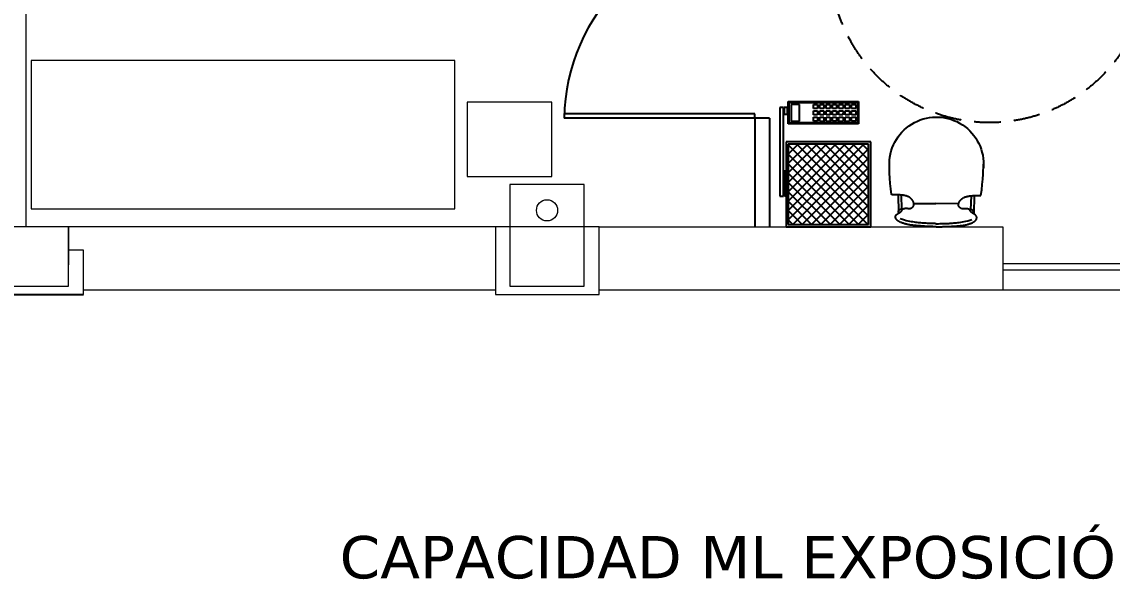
# Model space of a CAD drawing. Header units: inches. Extents: x -96389 to 34443, y 2 to 18625.
# Drawn here: x 25005 to 30152, y 1516 to 4148 of the extents above; entities that cross this region are included whole.
import ezdxf

# ---------------------------------------------------------------- set-up
doc = ezdxf.new("R2010")
doc.units = ezdxf.units.IN
doc.header["$LTSCALE"] = 2
doc.header["$MEASUREMENT"] = 0
doc.set_wipeout_variables(frame=1)
doc.linetypes.add('TRAZOS2', pattern=[0.375, 0.25, -0.125])
for name, color, linetype in [('CARPINTERÍA', 4, 'Continuous'), ('CONCEP 2D', 7, 'Continuous'), ('LÍNEA FINA', 4, 'Continuous'), ('LÍNEA GRUESA', 1, 'Continuous'), ('LÍNEA MEDIA', 255, 'Continuous'), ('MOBILIARIO', 8, 'Continuous'), ('TEXTO', 7, 'Continuous')]:
    doc.layers.add(name, color=color, linetype=linetype)

# ---------------------------------------------------------------- blocks, each defined once
blk = doc.blocks.new('A$C6BFC268E')
at = {"linetype": 'Continuous'}
for p, q in [((0.0291, 0.4291), (0.4472, 0.4303)), ((0.0291, 0.4115), (0.0291, 0.4291)), ((0.4473, 0.4127), (0.0291, 0.4115)), ((0.4472, 0.4303), (0.4473, 0.4127)), ((0.1056, 0.3901), (0, 0.3898)), ((0, 0.3898), (0.001, 0.0578)), ((0.1006, 0.3851), (0.005, 0.3849)), ((0.005, 0.3849), (0.0059, 0.0628)), ((0.0141, 0.3747), (0.0933, 0.3749)), ((0.0142, 0.3367), (0.0141, 0.3747)), ((0.0292, 0.4089), (0.0597, 0.409)), ((0.0292, 0.3921), (0.0292, 0.4089)), ((0.0598, 0.3922), (0.0292, 0.3921)), ((0.0597, 0.409), (0.0598, 0.3922)), ((0.0933, 0.3749), (0.0934, 0.3369)), ((0.1016, 0.0631), (0.1006, 0.3851)), ((0.1066, 0.0581), (0.1056, 0.3901)), ((0.1916, 0.4), (0.5916, 0.4011)), ((0.1928, 0), (0.1916, 0.4)), ((0.2017, 0.39), (0.5817, 0.3911)), ((0.2017, 0.3863), (0.2054, 0.39)), ((0.2028, 0.01), (0.2017, 0.39)), ((0.2018, 0.3421), (0.2496, 0.3902)), ((0.2019, 0.2979), (0.2938, 0.3903)), ((0.2021, 0.2537), (0.338, 0.3904)), ((0.2022, 0.2095), (0.3822, 0.3905)), ((0.2023, 0.1653), (0.4264, 0.3907)), ((0.2024, 0.1211), (0.4706, 0.3908)), ((0.2026, 0.0769), (0.5148, 0.3909)), ((0.2027, 0.0327), (0.559, 0.3911)), ((0.5827, 0.0151), (0.2056, 0.39)), ((0.2243, 0.0101), (0.5817, 0.3696)), ((0.5826, 0.0593), (0.2498, 0.3902)), ((0.5825, 0.1034), (0.294, 0.3903)), ((0.4473, 0.4081), (0.3276, 0.4078)), ((0.3276, 0.4078), (0.3276, 0.4038)), ((0.3276, 0.4038), (0.4473, 0.4042)), ((0.5824, 0.1476), (0.3382, 0.3904)), ((0.5822, 0.1918), (0.3824, 0.3905)), ((0.5821, 0.236), (0.4266, 0.3907)), ((0.4473, 0.4042), (0.4473, 0.4081)), ((0.582, 0.2802), (0.4708, 0.3908)), ((0.5818, 0.3244), (0.515, 0.3909)), ((0.5817, 0.3686), (0.5591, 0.3911)), ((0.5817, 0.3911), (0.5828, 0.0111)), ((0.5916, 0.4011), (0.5928, 0.0012)), ((0.0934, 0.3369), (0.0142, 0.3367)), ((0.5425, 0.011), (0.2018, 0.3498)), ((0.2684, 0.0102), (0.5818, 0.3254)), ((0.0344, 0.2706), (0.0144, 0.2705)), ((0.0144, 0.2705), (0.0145, 0.2505)), ((0.0345, 0.2506), (0.0344, 0.2706)), ((0.0644, 0.2707), (0.0444, 0.2706)), ((0.0444, 0.2706), (0.0445, 0.2506)), ((0.0645, 0.2507), (0.0644, 0.2707)), ((0.0744, 0.2707), (0.0745, 0.2507)), ((0.0944, 0.2707), (0.0744, 0.2707)), ((0.0945, 0.2507), (0.0944, 0.2707)), ((0.4983, 0.0109), (0.2019, 0.3056)), ((0.4541, 0.0108), (0.202, 0.2614)), ((0.3126, 0.0103), (0.582, 0.2812)), ((0.0145, 0.2505), (0.0345, 0.2506)), ((0.0345, 0.2406), (0.0145, 0.2405)), ((0.0145, 0.2405), (0.0146, 0.2205)), ((0.0146, 0.2205), (0.0346, 0.2206)), ((0.0346, 0.2106), (0.0146, 0.2105)), ((0.0146, 0.2105), (0.0147, 0.1905)), ((0.0346, 0.2206), (0.0345, 0.2406)), ((0.0347, 0.1906), (0.0346, 0.2106)), ((0.0445, 0.2506), (0.0645, 0.2507)), ((0.0645, 0.2407), (0.0445, 0.2406)), ((0.0445, 0.2406), (0.0446, 0.2206)), ((0.0446, 0.2206), (0.0646, 0.2207)), ((0.0646, 0.2107), (0.0446, 0.2106)), ((0.0446, 0.2106), (0.0447, 0.1906)), ((0.0646, 0.2207), (0.0645, 0.2407)), ((0.0647, 0.1907), (0.0646, 0.2107)), ((0.0745, 0.2507), (0.0945, 0.2507)), ((0.0745, 0.2407), (0.0746, 0.2207)), ((0.0945, 0.2407), (0.0745, 0.2407)), ((0.0746, 0.2207), (0.0946, 0.2207)), ((0.0746, 0.2107), (0.0747, 0.1907)), ((0.0946, 0.2107), (0.0746, 0.2107)), ((0.0946, 0.2207), (0.0945, 0.2407)), ((0.0947, 0.1907), (0.0946, 0.2107)), ((0.4099, 0.0106), (0.2022, 0.2172)), ((0.3568, 0.0105), (0.5821, 0.237)), ((0.0147, 0.1905), (0.0347, 0.1906)), ((0.0347, 0.1806), (0.0147, 0.1805)), ((0.0147, 0.1805), (0.0147, 0.1605)), ((0.0147, 0.1605), (0.0347, 0.1606)), ((0.0347, 0.1606), (0.0347, 0.1806)), ((0.0447, 0.1906), (0.0647, 0.1907)), ((0.0647, 0.1807), (0.0447, 0.1806)), ((0.0447, 0.1806), (0.0447, 0.1606)), ((0.0447, 0.1606), (0.0647, 0.1607)), ((0.0647, 0.1607), (0.0647, 0.1807)), ((0.0747, 0.1907), (0.0947, 0.1907)), ((0.0747, 0.1807), (0.0747, 0.1607)), ((0.0947, 0.1807), (0.0747, 0.1807)), ((0.0747, 0.1607), (0.0947, 0.1607)), ((0.0947, 0.1607), (0.0947, 0.1807)), ((0.3657, 0.0105), (0.2023, 0.173)), ((0.401, 0.0106), (0.5822, 0.1928)), ((0.0348, 0.1506), (0.0148, 0.1505)), ((0.0148, 0.1505), (0.0148, 0.1305)), ((0.0148, 0.1305), (0.0348, 0.1306)), ((0.0349, 0.1206), (0.0149, 0.1205)), ((0.0149, 0.1205), (0.0149, 0.1005)), ((0.0348, 0.1306), (0.0348, 0.1506)), ((0.0349, 0.1006), (0.0349, 0.1206)), ((0.0648, 0.1507), (0.0448, 0.1506)), ((0.0448, 0.1506), (0.0448, 0.1306)), ((0.0448, 0.1306), (0.0648, 0.1307)), ((0.0649, 0.1207), (0.0449, 0.1206)), ((0.0449, 0.1206), (0.0449, 0.1006)), ((0.0648, 0.1307), (0.0648, 0.1507)), ((0.0649, 0.1007), (0.0649, 0.1207)), ((0.0748, 0.1507), (0.0748, 0.1307)), ((0.0948, 0.1507), (0.0748, 0.1507)), ((0.0748, 0.1307), (0.0948, 0.1307)), ((0.0749, 0.1207), (0.0749, 0.1007)), ((0.0949, 0.1207), (0.0749, 0.1207)), ((0.0948, 0.1307), (0.0948, 0.1507)), ((0.0949, 0.1007), (0.0949, 0.1207)), ((0.3215, 0.0104), (0.2024, 0.1288)), ((0.4452, 0.0107), (0.5824, 0.1486)), ((0.4894, 0.0109), (0.5825, 0.1045)), ((0.001, 0.0578), (0.1066, 0.0581)), ((0.0059, 0.0628), (0.1016, 0.0631)), ((0.0149, 0.1005), (0.0349, 0.1006)), ((0.0349, 0.0906), (0.0149, 0.0905)), ((0.0149, 0.0905), (0.015, 0.0705)), ((0.015, 0.0705), (0.035, 0.0706)), ((0.035, 0.0706), (0.0349, 0.0906)), ((0.0449, 0.1006), (0.0649, 0.1007)), ((0.0649, 0.0907), (0.0449, 0.0906)), ((0.0449, 0.0906), (0.045, 0.0706)), ((0.045, 0.0706), (0.065, 0.0707)), ((0.065, 0.0707), (0.0649, 0.0907)), ((0.0749, 0.1007), (0.0949, 0.1007)), ((0.0749, 0.0907), (0.075, 0.0707)), ((0.0949, 0.0907), (0.0749, 0.0907)), ((0.075, 0.0707), (0.095, 0.0707)), ((0.095, 0.0707), (0.0949, 0.0907)), ((0.2773, 0.0102), (0.2025, 0.0846)), ((0.5336, 0.011), (0.5826, 0.0603)), ((0.5928, 0.0012), (0.1928, 0)), ((0.2331, 0.0101), (0.2027, 0.0404)), ((0.5828, 0.0111), (0.2028, 0.01)), ((0.5778, 0.0111), (0.5827, 0.0161))]:
    blk.add_line(p, q, dxfattribs=at)
blk = doc.blocks.new('A$C4F1418C3')
blk.add_wipeout([(0.3692, 0.0115), (0.3695, 0.029), (0.3697, 0.0424), (0.4116, 0.0435), (0.4558, 0.0451), (0.4601, 0.0378), (0.4637, 0.0336), (0.4657, 0.0321), (0.4689, 0.0309), (0.471, 0.0304), (0.4733, 0.0302), (0.4764, 0.0304), (0.4787, 0.0307), (0.4819, 0.0318), (0.4846, 0.0333), (0.4872, 0.0354), (0.489, 0.0374), (0.4927, 0.042), (0.4965, 0.049), (0.4996, 0.0552), (0.5032, 0.0646), (0.5059, 0.0737), (0.5077, 0.0803), (0.5095, 0.0887), (0.5108, 0.0958), (0.5115, 0.103), (0.5136, 0.1212), (0.5152, 0.1437), (0.5174, 0.183), (0.5184, 0.2261), (0.5167, 0.2686), (0.5137, 0.3173), (0.5095, 0.353), (0.5032, 0.3764), (0.5003, 0.3846), (0.4933, 0.4004), (0.4881, 0.406), (0.4831, 0.4099), (0.4759, 0.4132), (0.4716, 0.4129), (0.4664, 0.4119), (0.4618, 0.409), (0.4581, 0.4043), (0.456, 0.3999), (0.369, 0.4019), (0.3688, 0.4172), (0.3687, 0.4276), (0.3684, 0.4307), (0.3681, 0.4316), (0.3678, 0.4323), (0.367, 0.4336), (0.3155, 0.4396), (0.2909, 0.4415), (0.2438, 0.4434), (0.2205, 0.4441), (0.1973, 0.4428), (0.1742, 0.4391), (0.1591, 0.4351), (0.1344, 0.4264), (0.1193, 0.4187), (0.1036, 0.4104), (0.0833, 0.3953), (0.0649, 0.3795), (0.0486, 0.3606), (0.0357, 0.3426), (0.0235, 0.3214), (0.0145, 0.3014), (0.0078, 0.2815), (0.0033, 0.2607), (0.0007, 0.2405), (-0.0002, 0.2193), (0.001, 0.1964), (0.0059, 0.1745), (0.0113, 0.1501), (0.0213, 0.1283), (0.0319, 0.107), (0.046, 0.0868), (0.0595, 0.0711), (0.0749, 0.0554), (0.0983, 0.0373), (0.1173, 0.0257), (0.1385, 0.0158), (0.16, 0.009), (0.1822, 0.0035), (0.2009, 0.0009), (0.222, 0.0003), (0.2613, 0.0009), (0.3008, 0.0032), (0.3351, 0.0067), (0.3676, 0.0111), (0.3681, 0.0111), (0.3687, 0.0113), (0.3689, 0.0115)]).dxf.layer = 'CONCEP 2D'
at = {"layer": 'CONCEP 2D'}
for p, q in [((0.2671, 0.4427), (0.2205, 0.4441)), ((0.2909, 0.4415), (0.2671, 0.4427)), ((0.3155, 0.4396), (0.2909, 0.4415)), ((0.3409, 0.437), (0.3155, 0.4396)), ((0.367, 0.4336), (0.3409, 0.437)), ((0.3673, 0.4331), (0.367, 0.4336)), ((0.3677, 0.4326), (0.3673, 0.4331)), ((0.3679, 0.4321), (0.3677, 0.4326)), ((0.3681, 0.4316), (0.3679, 0.4321)), ((0.3683, 0.4312), (0.3681, 0.4316)), ((0.3684, 0.4307), (0.3683, 0.4312)), ((0.3685, 0.4302), (0.3684, 0.4307)), ((0.3686, 0.4297), (0.3685, 0.4302)), ((0.3686, 0.4291), (0.3686, 0.4297)), ((0.3687, 0.4285), (0.3686, 0.4291)), ((0.3687, 0.4279), (0.3687, 0.4285)), ((0.3687, 0.4272), (0.3687, 0.4279)), ((0.3687, 0.4265), (0.3687, 0.4272)), ((0.3687, 0.4258), (0.3687, 0.4265)), ((0.3687, 0.425), (0.3687, 0.4258)), ((0.3687, 0.4241), (0.3687, 0.425)), ((0.3687, 0.4232), (0.3687, 0.4241)), ((0.3687, 0.4222), (0.3687, 0.4232)), ((0.3687, 0.421), (0.3687, 0.4222)), ((0.3688, 0.4197), (0.3687, 0.421)), ((0.3688, 0.4181), (0.3688, 0.4197)), ((0.3688, 0.4163), (0.3688, 0.4181)), ((0.3688, 0.4142), (0.3688, 0.4163)), ((0.3688, 0.4116), (0.3688, 0.4142)), ((0.4662, 0.4119), (0.4651, 0.4113)), ((0.4674, 0.4123), (0.4662, 0.4119)), ((0.4686, 0.4127), (0.4674, 0.4123)), ((0.4698, 0.413), (0.4686, 0.4127)), ((0.4711, 0.4132), (0.4698, 0.413)), ((0.4725, 0.4133), (0.4711, 0.4132)), ((0.4739, 0.4133), (0.4725, 0.4133)), ((0.4753, 0.4132), (0.4739, 0.4133)), ((0.4768, 0.413), (0.4753, 0.4132)), ((0.4782, 0.4127), (0.4768, 0.413)), ((0.4796, 0.4123), (0.4782, 0.4127)), ((0.481, 0.4118), (0.4796, 0.4123)), ((0.3689, 0.4087), (0.3688, 0.4116)), ((0.3689, 0.4055), (0.3689, 0.4087)), ((0.369, 0.402), (0.3689, 0.4055)), ((0.3691, 0.3982), (0.369, 0.402)), ((0.369, 0.4019), (0.4529, 0.4)), ((0.3693, 0.3943), (0.3691, 0.3982)), ((0.3696, 0.3904), (0.3693, 0.3943)), ((0.3699, 0.3864), (0.3696, 0.3904)), ((0.3698, 0.3873), (0.436, 0.3848)), ((0.3703, 0.3824), (0.3699, 0.3864)), ((0.3708, 0.3785), (0.3703, 0.3824)), ((0.3715, 0.3747), (0.3708, 0.3785)), ((0.3722, 0.3711), (0.3715, 0.3747)), ((0.3729, 0.3676), (0.3722, 0.3711)), ((0.3738, 0.3643), (0.3729, 0.3676)), ((0.3747, 0.3611), (0.3738, 0.3643)), ((0.3757, 0.3582), (0.3747, 0.3611)), ((0.4318, 0.3656), (0.4317, 0.3642)), ((0.4317, 0.3642), (0.4317, 0.3629)), ((0.4317, 0.3629), (0.4318, 0.3615)), ((0.4319, 0.3669), (0.4318, 0.3656)), ((0.4318, 0.3615), (0.4319, 0.36)), ((0.432, 0.3681), (0.4319, 0.3669)), ((0.4322, 0.3693), (0.432, 0.3681)), ((0.4324, 0.3705), (0.4322, 0.3693)), ((0.4327, 0.3716), (0.4324, 0.3705)), ((0.4329, 0.3726), (0.4327, 0.3716)), ((0.4332, 0.3736), (0.4329, 0.3726)), ((0.4335, 0.3746), (0.4332, 0.3736)), ((0.4338, 0.3755), (0.4335, 0.3746)), ((0.4341, 0.3763), (0.4338, 0.3755)), ((0.4344, 0.3771), (0.4341, 0.3763)), ((0.4348, 0.3779), (0.4344, 0.3771)), ((0.4353, 0.3785), (0.4348, 0.3779)), ((0.4358, 0.3792), (0.4353, 0.3785)), ((0.4363, 0.3797), (0.4358, 0.3792)), ((0.4359, 0.3876), (0.4359, 0.3863)), ((0.4359, 0.3863), (0.436, 0.3848)), ((0.4362, 0.3897), (0.436, 0.3887)), ((0.436, 0.3887), (0.4359, 0.3876)), ((0.4364, 0.3906), (0.4362, 0.3897)), ((0.4369, 0.3803), (0.4363, 0.3797)), ((0.4367, 0.3913), (0.4364, 0.3906)), ((0.4369, 0.392), (0.4367, 0.3913)), ((0.4372, 0.3926), (0.4369, 0.392)), ((0.4376, 0.3808), (0.4369, 0.3803)), ((0.4376, 0.3932), (0.4372, 0.3926)), ((0.4379, 0.3937), (0.4376, 0.3932)), ((0.4383, 0.3812), (0.4376, 0.3808)), ((0.4382, 0.3943), (0.4379, 0.3937)), ((0.4385, 0.3947), (0.4382, 0.3943)), ((0.4391, 0.3817), (0.4383, 0.3812)), ((0.4389, 0.3952), (0.4385, 0.3947)), ((0.4392, 0.3956), (0.4389, 0.3952)), ((0.4399, 0.3821), (0.4391, 0.3817)), ((0.4396, 0.396), (0.4392, 0.3956)), ((0.44, 0.3964), (0.4396, 0.396)), ((0.4408, 0.3826), (0.4399, 0.3821)), ((0.4404, 0.3968), (0.44, 0.3964)), ((0.4408, 0.3971), (0.4404, 0.3968)), ((0.4413, 0.3975), (0.4408, 0.3971)), ((0.4416, 0.383), (0.4408, 0.3826)), ((0.4417, 0.3978), (0.4413, 0.3975)), ((0.4425, 0.3835), (0.4416, 0.383)), ((0.4422, 0.3981), (0.4417, 0.3978)), ((0.4428, 0.3984), (0.4422, 0.3981)), ((0.4434, 0.3841), (0.4425, 0.3835)), ((0.4433, 0.3986), (0.4428, 0.3984)), ((0.4439, 0.3988), (0.4433, 0.3986)), ((0.4443, 0.3846), (0.4434, 0.3841)), ((0.4446, 0.399), (0.4439, 0.3988)), ((0.4451, 0.3853), (0.4443, 0.3846)), ((0.4453, 0.3992), (0.4446, 0.399)), ((0.446, 0.386), (0.4451, 0.3853)), ((0.4461, 0.3993), (0.4453, 0.3992)), ((0.4469, 0.3867), (0.446, 0.386)), ((0.4471, 0.3994), (0.4461, 0.3993)), ((0.4477, 0.3875), (0.4469, 0.3867)), ((0.4482, 0.3995), (0.4471, 0.3994)), ((0.4486, 0.3884), (0.4477, 0.3875)), ((0.4495, 0.3997), (0.4482, 0.3995)), ((0.4494, 0.3893), (0.4486, 0.3884)), ((0.4502, 0.3904), (0.4494, 0.3893)), ((0.4511, 0.3998), (0.4495, 0.3997)), ((0.451, 0.3914), (0.4502, 0.3904)), ((0.4517, 0.3926), (0.451, 0.3914)), ((0.4529, 0.4), (0.4511, 0.3998)), ((0.4525, 0.3938), (0.4517, 0.3926)), ((0.4533, 0.395), (0.4525, 0.3938)), ((0.454, 0.3963), (0.4533, 0.395)), ((0.4548, 0.3977), (0.454, 0.3963)), ((0.4555, 0.399), (0.4548, 0.3977)), ((0.4563, 0.4004), (0.4555, 0.399)), ((0.457, 0.4017), (0.4563, 0.4004)), ((0.4578, 0.4031), (0.457, 0.4017)), ((0.4586, 0.4044), (0.4578, 0.4031)), ((0.4594, 0.4057), (0.4586, 0.4044)), ((0.4603, 0.4069), (0.4594, 0.4057)), ((0.4612, 0.408), (0.4603, 0.4069)), ((0.4621, 0.409), (0.4612, 0.408)), ((0.463, 0.4099), (0.4621, 0.409)), ((0.4641, 0.4107), (0.463, 0.4099)), ((0.4651, 0.4113), (0.4641, 0.4107)), ((0.4824, 0.4112), (0.481, 0.4118)), ((0.4837, 0.4104), (0.4824, 0.4112)), ((0.4858, 0.3811), (0.4824, 0.3909)), ((0.4849, 0.4095), (0.4837, 0.4104)), ((0.4861, 0.4085), (0.4849, 0.4095)), ((0.4885, 0.3717), (0.4858, 0.3811)), ((0.4873, 0.4074), (0.4861, 0.4085)), ((0.4884, 0.4062), (0.4873, 0.4074)), ((0.4895, 0.4049), (0.4884, 0.4062)), ((0.4908, 0.3628), (0.4885, 0.3717)), ((0.4906, 0.4035), (0.4895, 0.4049)), ((0.4916, 0.4021), (0.4906, 0.4035)), ((0.4927, 0.3543), (0.4908, 0.3628)), ((0.4926, 0.4006), (0.4916, 0.4021)), ((0.4936, 0.399), (0.4926, 0.4006)), ((0.4946, 0.3973), (0.4936, 0.399)), ((0.4956, 0.3956), (0.4946, 0.3973)), ((0.4966, 0.3936), (0.4956, 0.3956)), ((0.4976, 0.3915), (0.4966, 0.3936)), ((0.4986, 0.3892), (0.4976, 0.3915)), ((0.4996, 0.3867), (0.4986, 0.3892)), ((0.5007, 0.384), (0.4996, 0.3867)), ((0.5018, 0.381), (0.5007, 0.384)), ((0.5028, 0.3779), (0.5018, 0.381)), ((0.5039, 0.3747), (0.5028, 0.3779)), ((0.5049, 0.3714), (0.5039, 0.3747)), ((0.5059, 0.368), (0.5049, 0.3714)), ((0.5069, 0.3646), (0.5059, 0.368)), ((0.5077, 0.3611), (0.5069, 0.3646)), ((0.5085, 0.3577), (0.5077, 0.3611)), ((0.3768, 0.3554), (0.3757, 0.3582)), ((0.3778, 0.3529), (0.3768, 0.3554)), ((0.379, 0.3506), (0.3778, 0.3529)), ((0.3802, 0.3485), (0.379, 0.3506)), ((0.3814, 0.3465), (0.3802, 0.3485)), ((0.3827, 0.3447), (0.3814, 0.3465)), ((0.384, 0.343), (0.3827, 0.3447)), ((0.3854, 0.3414), (0.384, 0.343)), ((0.3869, 0.3398), (0.3854, 0.3414)), ((0.3884, 0.3384), (0.3869, 0.3398)), ((0.39, 0.337), (0.3884, 0.3384)), ((0.3916, 0.3357), (0.39, 0.337)), ((0.3932, 0.3344), (0.3916, 0.3357)), ((0.3948, 0.3332), (0.3932, 0.3344)), ((0.3965, 0.3322), (0.3948, 0.3332)), ((0.3981, 0.3312), (0.3965, 0.3322)), ((0.3996, 0.3303), (0.3981, 0.3312)), ((0.4011, 0.3296), (0.3996, 0.3303)), ((0.4026, 0.329), (0.4011, 0.3296)), ((0.404, 0.3284), (0.4026, 0.329)), ((0.4053, 0.328), (0.404, 0.3284)), ((0.4067, 0.3276), (0.4053, 0.328)), ((0.4079, 0.3273), (0.4067, 0.3276)), ((0.4092, 0.3271), (0.4079, 0.3273)), ((0.4087, 0.3272), (0.409, 0.2233)), ((0.4104, 0.3269), (0.4092, 0.3271)), ((0.4116, 0.3268), (0.4104, 0.3269)), ((0.4127, 0.3267), (0.4116, 0.3268)), ((0.4139, 0.3267), (0.4127, 0.3267)), ((0.415, 0.3268), (0.4139, 0.3267)), ((0.4161, 0.3269), (0.415, 0.3268)), ((0.4172, 0.3271), (0.4161, 0.3269)), ((0.4183, 0.3274), (0.4172, 0.3271)), ((0.4193, 0.3278), (0.4183, 0.3274)), ((0.4204, 0.3284), (0.4193, 0.3278)), ((0.4215, 0.329), (0.4204, 0.3284)), ((0.4225, 0.3297), (0.4215, 0.329)), ((0.4235, 0.3305), (0.4225, 0.3297)), ((0.4245, 0.3313), (0.4235, 0.3305)), ((0.4255, 0.3323), (0.4245, 0.3313)), ((0.4264, 0.3333), (0.4255, 0.3323)), ((0.4273, 0.3343), (0.4264, 0.3333)), ((0.4282, 0.3354), (0.4273, 0.3343)), ((0.429, 0.3365), (0.4282, 0.3354)), ((0.4297, 0.3377), (0.429, 0.3365)), ((0.4304, 0.3389), (0.4297, 0.3377)), ((0.431, 0.3401), (0.4304, 0.3389)), ((0.4315, 0.3413), (0.431, 0.3401)), ((0.4319, 0.3424), (0.4315, 0.3413)), ((0.4319, 0.36), (0.432, 0.3586)), ((0.4323, 0.3436), (0.4319, 0.3424)), ((0.432, 0.3586), (0.4321, 0.3572)), ((0.4321, 0.3572), (0.4323, 0.3558)), ((0.4323, 0.3558), (0.4324, 0.3544)), ((0.4325, 0.3448), (0.4323, 0.3436)), ((0.4324, 0.3544), (0.4326, 0.3531)), ((0.4327, 0.3459), (0.4325, 0.3448)), ((0.4326, 0.3531), (0.4327, 0.3518)), ((0.4327, 0.3518), (0.4328, 0.3506)), ((0.4328, 0.3471), (0.4327, 0.3459)), ((0.4328, 0.3506), (0.4328, 0.3494)), ((0.4328, 0.3494), (0.4329, 0.3482)), ((0.4329, 0.3482), (0.4328, 0.3471)), ((0.4942, 0.3461), (0.4927, 0.3543)), ((0.4954, 0.3384), (0.4942, 0.3461)), ((0.4965, 0.3311), (0.4954, 0.3384)), ((0.4973, 0.3242), (0.4965, 0.3311)), ((0.4981, 0.3176), (0.4973, 0.3242)), ((0.4988, 0.3114), (0.4981, 0.3176)), ((0.4995, 0.3053), (0.4988, 0.3114)), ((0.5092, 0.3544), (0.5085, 0.3577)), ((0.5098, 0.351), (0.5092, 0.3544)), ((0.5104, 0.3476), (0.5098, 0.351)), ((0.5109, 0.3441), (0.5104, 0.3476)), ((0.5113, 0.3407), (0.5109, 0.3441)), ((0.5117, 0.3371), (0.5113, 0.3407)), ((0.5121, 0.3334), (0.5117, 0.3371)), ((0.5125, 0.3297), (0.5121, 0.3334)), ((0.5129, 0.3258), (0.5125, 0.3297)), ((0.5132, 0.3219), (0.5129, 0.3258)), ((0.5135, 0.3179), (0.5132, 0.3219)), ((0.5138, 0.3138), (0.5135, 0.3179)), ((0.5141, 0.3096), (0.5138, 0.3138)), ((0.5145, 0.3053), (0.5141, 0.3096)), ((0.5, 0.2994), (0.4995, 0.3053)), ((0.5006, 0.2935), (0.5, 0.2994)), ((0.501, 0.2875), (0.5006, 0.2935)), ((0.5015, 0.2815), (0.501, 0.2875)), ((0.5019, 0.2752), (0.5015, 0.2815)), ((0.5022, 0.2686), (0.5019, 0.2752)), ((0.5025, 0.2618), (0.5022, 0.2686)), ((0.5028, 0.2549), (0.5025, 0.2618)), ((0.5148, 0.301), (0.5145, 0.3053)), ((0.5151, 0.2966), (0.5148, 0.301)), ((0.5154, 0.2922), (0.5151, 0.2966)), ((0.5157, 0.2877), (0.5154, 0.2922)), ((0.516, 0.2831), (0.5157, 0.2877)), ((0.5163, 0.2785), (0.516, 0.2831)), ((0.5166, 0.2738), (0.5163, 0.2785)), ((0.5168, 0.2691), (0.5166, 0.2738)), ((0.5171, 0.2643), (0.5168, 0.2691)), ((0.5172, 0.2594), (0.5171, 0.2643)), ((0.5174, 0.2545), (0.5172, 0.2594)), ((0.4091, 0.1161), (0.409, 0.2233)), ((0.5031, 0.248), (0.5028, 0.2549)), ((0.5033, 0.2412), (0.5031, 0.248)), ((0.5035, 0.2347), (0.5033, 0.2412)), ((0.5035, 0.2096), (0.5034, 0.2027)), ((0.5036, 0.2284), (0.5035, 0.2347)), ((0.5037, 0.2162), (0.5035, 0.2096)), ((0.5037, 0.2225), (0.5036, 0.2284)), ((0.5037, 0.2225), (0.5037, 0.2162)), ((0.5176, 0.2494), (0.5174, 0.2545)), ((0.5177, 0.2442), (0.5176, 0.2494)), ((0.5178, 0.2389), (0.5177, 0.2442)), ((0.5179, 0.2334), (0.5178, 0.2389)), ((0.518, 0.2277), (0.5179, 0.2334)), ((0.518, 0.2159), (0.5179, 0.2102)), ((0.5179, 0.2102), (0.5179, 0.2047)), ((0.5181, 0.2218), (0.518, 0.2277)), ((0.5181, 0.2218), (0.518, 0.2159)), ((0.5013, 0.1561), (0.5008, 0.1501)), ((0.5017, 0.1621), (0.5013, 0.1561)), ((0.502, 0.1684), (0.5017, 0.1621)), ((0.5024, 0.175), (0.502, 0.1684)), ((0.5027, 0.1818), (0.5024, 0.175)), ((0.503, 0.1888), (0.5027, 0.1818)), ((0.5032, 0.1958), (0.503, 0.1888)), ((0.5034, 0.2027), (0.5032, 0.1958)), ((0.5159, 0.156), (0.5157, 0.1515)), ((0.5162, 0.1606), (0.5159, 0.156)), ((0.5165, 0.1652), (0.5162, 0.1606)), ((0.5168, 0.1699), (0.5165, 0.1652)), ((0.517, 0.1746), (0.5168, 0.1699)), ((0.5172, 0.1794), (0.517, 0.1746)), ((0.5174, 0.1842), (0.5172, 0.1794)), ((0.5175, 0.1892), (0.5174, 0.1842)), ((0.5177, 0.1942), (0.5175, 0.1892)), ((0.5178, 0.1994), (0.5177, 0.1942)), ((0.5179, 0.2047), (0.5178, 0.1994)), ((0.3873, 0.1034), (0.3859, 0.1018)), ((0.3888, 0.1048), (0.3873, 0.1034)), ((0.3904, 0.1062), (0.3888, 0.1048)), ((0.392, 0.1076), (0.3904, 0.1062)), ((0.3936, 0.1088), (0.392, 0.1076)), ((0.3952, 0.11), (0.3936, 0.1088)), ((0.3969, 0.1111), (0.3952, 0.11)), ((0.3984, 0.112), (0.3969, 0.1111)), ((0.4, 0.1129), (0.3984, 0.112)), ((0.4015, 0.1137), (0.4, 0.1129)), ((0.4029, 0.1143), (0.4015, 0.1137)), ((0.4043, 0.1149), (0.4029, 0.1143)), ((0.4057, 0.1153), (0.4043, 0.1149)), ((0.407, 0.1157), (0.4057, 0.1153)), ((0.4083, 0.116), (0.407, 0.1157)), ((0.4096, 0.1162), (0.4083, 0.116)), ((0.4108, 0.1164), (0.4096, 0.1162)), ((0.412, 0.1165), (0.4108, 0.1164)), ((0.4131, 0.1166), (0.412, 0.1165)), ((0.4142, 0.1166), (0.4131, 0.1166)), ((0.4154, 0.1166), (0.4142, 0.1166)), ((0.4165, 0.1164), (0.4154, 0.1166)), ((0.4176, 0.1162), (0.4165, 0.1164)), ((0.4186, 0.1159), (0.4176, 0.1162)), ((0.4197, 0.1155), (0.4186, 0.1159)), ((0.4208, 0.115), (0.4197, 0.1155)), ((0.4218, 0.1144), (0.4208, 0.115)), ((0.4229, 0.1137), (0.4218, 0.1144)), ((0.4239, 0.1129), (0.4229, 0.1137)), ((0.4249, 0.112), (0.4239, 0.1129)), ((0.4259, 0.1111), (0.4249, 0.112)), ((0.4268, 0.1101), (0.4259, 0.1111)), ((0.4277, 0.109), (0.4268, 0.1101)), ((0.4286, 0.108), (0.4277, 0.109)), ((0.4294, 0.1068), (0.4286, 0.108)), ((0.4301, 0.1057), (0.4294, 0.1068)), ((0.4308, 0.1045), (0.4301, 0.1057)), ((0.4314, 0.1033), (0.4308, 0.1045)), ((0.4319, 0.1021), (0.4314, 0.1033)), ((0.4958, 0.1052), (0.4946, 0.0974)), ((0.4968, 0.1125), (0.4958, 0.1052)), ((0.4977, 0.1194), (0.4968, 0.1125)), ((0.4984, 0.126), (0.4977, 0.1194)), ((0.4991, 0.1322), (0.4984, 0.126)), ((0.4998, 0.1383), (0.4991, 0.1322)), ((0.5003, 0.1442), (0.4998, 0.1383)), ((0.5008, 0.1501), (0.5003, 0.1442)), ((0.5117, 0.103), (0.5113, 0.0995)), ((0.5121, 0.1065), (0.5117, 0.103)), ((0.5125, 0.1102), (0.5121, 0.1065)), ((0.5129, 0.114), (0.5125, 0.1102)), ((0.5132, 0.1178), (0.5129, 0.114)), ((0.5135, 0.1217), (0.5132, 0.1178)), ((0.5139, 0.1258), (0.5135, 0.1217)), ((0.5142, 0.1299), (0.5139, 0.1258)), ((0.5145, 0.1341), (0.5142, 0.1299)), ((0.5147, 0.1384), (0.5145, 0.1341)), ((0.515, 0.1427), (0.5147, 0.1384)), ((0.5153, 0.1471), (0.515, 0.1427)), ((0.5157, 0.1515), (0.5153, 0.1471)), ((0.3702, 0.0528), (0.3699, 0.0487)), ((0.3705, 0.0568), (0.3702, 0.0528)), ((0.3709, 0.0608), (0.3705, 0.0568)), ((0.3705, 0.0569), (0.4366, 0.0597)), ((0.3714, 0.0647), (0.3709, 0.0608)), ((0.372, 0.0684), (0.3714, 0.0647)), ((0.3727, 0.0721), (0.372, 0.0684)), ((0.3735, 0.0756), (0.3727, 0.0721)), ((0.3743, 0.0789), (0.3735, 0.0756)), ((0.3752, 0.0821), (0.3743, 0.0789)), ((0.3762, 0.085), (0.3752, 0.0821)), ((0.3772, 0.0878), (0.3762, 0.085)), ((0.3783, 0.0903), (0.3772, 0.0878)), ((0.3794, 0.0926), (0.3783, 0.0903)), ((0.3806, 0.0947), (0.3794, 0.0926)), ((0.3818, 0.0967), (0.3806, 0.0947)), ((0.3831, 0.0985), (0.3818, 0.0967)), ((0.3845, 0.1002), (0.3831, 0.0985)), ((0.3859, 0.1018), (0.3845, 0.1002)), ((0.4324, 0.1009), (0.4319, 0.1021)), ((0.4322, 0.0805), (0.4323, 0.0819)), ((0.4322, 0.0791), (0.4322, 0.0805)), ((0.4323, 0.0778), (0.4322, 0.0791)), ((0.4323, 0.0819), (0.4324, 0.0833)), ((0.4324, 0.0765), (0.4323, 0.0778)), ((0.4327, 0.0997), (0.4324, 0.1009)), ((0.4324, 0.0833), (0.4325, 0.0847)), ((0.4325, 0.0753), (0.4324, 0.0765)), ((0.4325, 0.0847), (0.4326, 0.0862)), ((0.4327, 0.0741), (0.4325, 0.0753)), ((0.4326, 0.0862), (0.4327, 0.0876)), ((0.433, 0.0986), (0.4327, 0.0997)), ((0.4327, 0.0876), (0.4329, 0.0889)), ((0.4329, 0.0729), (0.4327, 0.0741)), ((0.4329, 0.0889), (0.433, 0.0902)), ((0.4332, 0.0718), (0.4329, 0.0729)), ((0.4332, 0.0974), (0.433, 0.0986)), ((0.433, 0.0902), (0.4331, 0.0915)), ((0.4331, 0.0915), (0.4332, 0.0928)), ((0.4333, 0.0963), (0.4332, 0.0974)), ((0.4332, 0.0928), (0.4333, 0.094)), ((0.4334, 0.0707), (0.4332, 0.0718)), ((0.4333, 0.0951), (0.4333, 0.0963)), ((0.4333, 0.094), (0.4333, 0.0951)), ((0.4337, 0.0697), (0.4334, 0.0707)), ((0.434, 0.0688), (0.4337, 0.0697)), ((0.4343, 0.0679), (0.434, 0.0688)), ((0.4346, 0.067), (0.4343, 0.0679)), ((0.435, 0.0663), (0.4346, 0.067)), ((0.4354, 0.0655), (0.435, 0.0663)), ((0.4358, 0.0648), (0.4354, 0.0655)), ((0.4363, 0.0642), (0.4358, 0.0648)), ((0.4369, 0.0636), (0.4363, 0.0642)), ((0.4365, 0.0582), (0.4366, 0.0597)), ((0.4365, 0.0569), (0.4365, 0.0582)), ((0.4366, 0.0558), (0.4365, 0.0569)), ((0.4368, 0.0548), (0.4366, 0.0558)), ((0.437, 0.054), (0.4368, 0.0548)), ((0.4375, 0.0631), (0.4369, 0.0636)), ((0.4372, 0.0532), (0.437, 0.054)), ((0.4375, 0.0525), (0.4372, 0.0532)), ((0.4382, 0.0626), (0.4375, 0.0631)), ((0.4378, 0.0519), (0.4375, 0.0525)), ((0.4382, 0.0513), (0.4378, 0.0519)), ((0.4389, 0.0622), (0.4382, 0.0626)), ((0.4397, 0.0617), (0.4389, 0.0622)), ((0.4405, 0.0613), (0.4397, 0.0617)), ((0.4413, 0.0608), (0.4405, 0.0613)), ((0.4422, 0.0604), (0.4413, 0.0608)), ((0.4431, 0.0599), (0.4422, 0.0604)), ((0.4439, 0.0593), (0.4431, 0.0599)), ((0.4448, 0.0588), (0.4439, 0.0593)), ((0.4457, 0.0581), (0.4448, 0.0588)), ((0.4466, 0.0575), (0.4457, 0.0581)), ((0.4474, 0.0567), (0.4466, 0.0575)), ((0.4483, 0.0559), (0.4474, 0.0567)), ((0.4491, 0.055), (0.4483, 0.0559)), ((0.45, 0.0541), (0.4491, 0.055)), ((0.4508, 0.0531), (0.45, 0.0541)), ((0.4516, 0.052), (0.4508, 0.0531)), ((0.4523, 0.0508), (0.4516, 0.052)), ((0.4863, 0.0625), (0.483, 0.0526)), ((0.4891, 0.0718), (0.4863, 0.0625)), ((0.4913, 0.0808), (0.4891, 0.0718)), ((0.4931, 0.0893), (0.4913, 0.0808)), ((0.4946, 0.0974), (0.4931, 0.0893)), ((0.4982, 0.0521), (0.4972, 0.05)), ((0.4992, 0.0544), (0.4982, 0.0521)), ((0.5002, 0.0569), (0.4992, 0.0544)), ((0.5013, 0.0596), (0.5002, 0.0569)), ((0.5023, 0.0626), (0.5013, 0.0596)), ((0.5034, 0.0657), (0.5023, 0.0626)), ((0.5044, 0.0689), (0.5034, 0.0657)), ((0.5055, 0.0722), (0.5044, 0.0689)), ((0.5065, 0.0756), (0.5055, 0.0722)), ((0.5074, 0.0791), (0.5065, 0.0756)), ((0.5082, 0.0825), (0.5074, 0.0791)), ((0.509, 0.0859), (0.5082, 0.0825)), ((0.5097, 0.0893), (0.509, 0.0859)), ((0.5103, 0.0927), (0.5097, 0.0893)), ((0.5108, 0.0961), (0.5103, 0.0927)), ((0.5113, 0.0995), (0.5108, 0.0961)), ((0.2679, 0.0016), (0.2205, 0)), ((0.2917, 0.0029), (0.2679, 0.0016)), ((0.3163, 0.0049), (0.2917, 0.0029)), ((0.3417, 0.0076), (0.3163, 0.0049)), ((0.3677, 0.0111), (0.3417, 0.0076)), ((0.3679, 0.0111), (0.3677, 0.0111)), ((0.3681, 0.0111), (0.3679, 0.0111)), ((0.3682, 0.0111), (0.3681, 0.0111)), ((0.3684, 0.0112), (0.3682, 0.0111)), ((0.3686, 0.0112), (0.3684, 0.0112)), ((0.3687, 0.0113), (0.3686, 0.0112)), ((0.3688, 0.0114), (0.3687, 0.0113)), ((0.3689, 0.0115), (0.3688, 0.0114)), ((0.369, 0.0116), (0.3689, 0.0115)), ((0.3691, 0.0117), (0.369, 0.0116)), ((0.3692, 0.0119), (0.3691, 0.0117)), ((0.3693, 0.0121), (0.3692, 0.0119)), ((0.3694, 0.0137), (0.3693, 0.013)), ((0.3693, 0.013), (0.3693, 0.0125)), ((0.3693, 0.0125), (0.3693, 0.0121)), ((0.3695, 0.0225), (0.3694, 0.0204)), ((0.3694, 0.0204), (0.3694, 0.0186)), ((0.3694, 0.0186), (0.3694, 0.017)), ((0.3694, 0.017), (0.3694, 0.0157)), ((0.3694, 0.0157), (0.3694, 0.0146)), ((0.3694, 0.0146), (0.3694, 0.0137)), ((0.3696, 0.0372), (0.3695, 0.0337)), ((0.3695, 0.0337), (0.3695, 0.0305)), ((0.3695, 0.0305), (0.3695, 0.0275)), ((0.3695, 0.0275), (0.3695, 0.0249)), ((0.3695, 0.0249), (0.3695, 0.0225)), ((0.3698, 0.0448), (0.3696, 0.0409)), ((0.3696, 0.0409), (0.3696, 0.0372)), ((0.3697, 0.0424), (0.4535, 0.0446)), ((0.3699, 0.0487), (0.3698, 0.0448)), ((0.4385, 0.0508), (0.4382, 0.0513)), ((0.4388, 0.0503), (0.4385, 0.0508)), ((0.4391, 0.0498), (0.4388, 0.0503)), ((0.4395, 0.0493), (0.4391, 0.0498)), ((0.4398, 0.0489), (0.4395, 0.0493)), ((0.4402, 0.0485), (0.4398, 0.0489)), ((0.4406, 0.0481), (0.4402, 0.0485)), ((0.441, 0.0477), (0.4406, 0.0481)), ((0.4414, 0.0474), (0.441, 0.0477)), ((0.4419, 0.047), (0.4414, 0.0474)), ((0.4424, 0.0467), (0.4419, 0.047)), ((0.4429, 0.0464), (0.4424, 0.0467)), ((0.4434, 0.0462), (0.4429, 0.0464)), ((0.444, 0.0459), (0.4434, 0.0462)), ((0.4446, 0.0457), (0.444, 0.0459)), ((0.4452, 0.0455), (0.4446, 0.0457)), ((0.4459, 0.0454), (0.4452, 0.0455)), ((0.4468, 0.0452), (0.4459, 0.0454)), ((0.4477, 0.0451), (0.4468, 0.0452)), ((0.4488, 0.045), (0.4477, 0.0451)), ((0.4502, 0.0449), (0.4488, 0.045)), ((0.4517, 0.0448), (0.4502, 0.0449)), ((0.4535, 0.0446), (0.4517, 0.0448)), ((0.4531, 0.0496), (0.4523, 0.0508)), ((0.4539, 0.0484), (0.4531, 0.0496)), ((0.4546, 0.0471), (0.4539, 0.0484)), ((0.4554, 0.0458), (0.4546, 0.0471)), ((0.4561, 0.0444), (0.4554, 0.0458)), ((0.4569, 0.0431), (0.4561, 0.0444)), ((0.4577, 0.0417), (0.4569, 0.0431)), ((0.4584, 0.0404), (0.4577, 0.0417)), ((0.4592, 0.0391), (0.4584, 0.0404)), ((0.4601, 0.0378), (0.4592, 0.0391)), ((0.4609, 0.0366), (0.4601, 0.0378)), ((0.4618, 0.0355), (0.4609, 0.0366)), ((0.4627, 0.0345), (0.4618, 0.0355)), ((0.4637, 0.0336), (0.4627, 0.0345)), ((0.4647, 0.0328), (0.4637, 0.0336)), ((0.4658, 0.0322), (0.4647, 0.0328)), ((0.4669, 0.0316), (0.4658, 0.0322)), ((0.468, 0.0311), (0.4669, 0.0316)), ((0.4692, 0.0308), (0.468, 0.0311)), ((0.4705, 0.0305), (0.4692, 0.0308)), ((0.4718, 0.0303), (0.4705, 0.0305)), ((0.4732, 0.0302), (0.4718, 0.0303)), ((0.4746, 0.0302), (0.4732, 0.0302)), ((0.476, 0.0303), (0.4746, 0.0302)), ((0.4774, 0.0305), (0.476, 0.0303)), ((0.4789, 0.0308), (0.4774, 0.0305)), ((0.4803, 0.0312), (0.4789, 0.0308)), ((0.4817, 0.0317), (0.4803, 0.0312)), ((0.483, 0.0324), (0.4817, 0.0317)), ((0.4843, 0.0331), (0.483, 0.0324)), ((0.4856, 0.034), (0.4843, 0.0331)), ((0.4868, 0.0351), (0.4856, 0.034)), ((0.488, 0.0362), (0.4868, 0.0351)), ((0.4891, 0.0374), (0.488, 0.0362)), ((0.4902, 0.0387), (0.4891, 0.0374)), ((0.4912, 0.0401), (0.4902, 0.0387)), ((0.4922, 0.0415), (0.4912, 0.0401)), ((0.4932, 0.043), (0.4922, 0.0415)), ((0.4942, 0.0446), (0.4932, 0.043)), ((0.4952, 0.0462), (0.4942, 0.0446)), ((0.4962, 0.048), (0.4952, 0.0462)), ((0.4972, 0.05), (0.4962, 0.048))]:
    blk.add_line(p, q, dxfattribs=at)
blk.add_arc((0.2221, 0.2221), 0.2221, 90.4027, 274.2935, dxfattribs=at)

msp = doc.modelspace()

# ---------------------------------------------------------------- linework, layer by layer
for p, q in [((28464.8, 3713.2), (27564.8, 3713.2)), ((28464.8, 3693.2), (28464.8, 3713.2)), ((28464.8, 3693.2), (27564.8, 3693.2)), ((28464.8, 3693.2), (28464.8, 3180.1)), ((28534.8, 3693.2), (28464.8, 3693.2)), ((28534.8, 3693.2), (28534.8, 3180.1))]:
    msp.add_line(p, q)
msp.add_arc((28482.3, 3675.7), 917.7, 91.0927, 178.9073)
at = {"layer": 'CARPINTERÍA', "lineweight": 9}
for p, q in [((29635.3, 3006.7), (32659.3, 3006.7)), ((29635.3, 2976.7), (32659.3, 2976.7))]:
    msp.add_line(p, q, dxfattribs=at)
at = {"layer": 'CONCEP 2D', "color": 8, "linetype": 'TRAZOS2', "ltscale": 250}
msp.add_circle((29573, 4421.7), 750, dxfattribs=at)
at = {"layer": 'LÍNEA FINA', "lineweight": 9}
for points in [[(27659.3, 3180.1), (27659.3, 3380.1), (27309.3, 3380.1), (27309.3, 3180.1)], [(32659.3, 2880.1), (29635.3, 2880.1), (29635.3, 2880.1)]]:
    msp.add_lwpolyline(points, dxfattribs=at)
msp.add_circle((27484.3, 3257.4), 50, dxfattribs=at)
at = {"layer": 'LÍNEA GRUESA', "lineweight": 20}
for points in [[(24874.3, 2899.9), (25224.3, 2899.9), (25224.3, 3180.1), (24874.3, 3180.1)], [(27309.3, 2899.9), (27659.3, 2899.9), (27659.3, 3180.1), (27309.3, 3180.1)]]:
    msp.add_lwpolyline(points, close=True, dxfattribs=at)
msp.add_lwpolyline([(27659.3, 3180.1), (27309.3, 3180.1)], dxfattribs=at)
at = {"layer": 'LÍNEA MEDIA', "lineweight": 15}
for p, q in [((25024.3, 6480.1), (25024.3, 3180.1)), ((25224.3, 3180.1), (25224.3, 2999.4)), ((27730.9, 3180.1), (29635.3, 3180.1)), ((29635.3, 3180.1), (29635.3, 2880.1)), ((29635.3, 2880.1), (27730.9, 2880.1))]:
    msp.add_line(p, q, dxfattribs=at)
at = {"layer": 'LÍNEA MEDIA'}
msp.add_line((24824.3, 2860.1), (25295.9, 2860.1), dxfattribs=at)
at = {"layer": 'LÍNEA MEDIA', "lineweight": 15}
for points in [[(27309.3, 3180.1), (25224.3, 3180.1)], [(27241, 3180.1), (27241, 3180.1), (27241, 2860.1), (27730.9, 2860.1), (27730.9, 3180.1), (27659.3, 3180.1)], [(25295.9, 2860.1), (25295.9, 2860.1), (25295.9, 2860.1), (25295.9, 2860.1), (25295.9, 3070.1), (25224.3, 3070.1)], [(27241, 2880.1), (25295.9, 2880.1)]]:
    msp.add_lwpolyline(points, dxfattribs=at)
at = {"layer": 'MOBILIARIO', "lineweight": 9}
for points in [[(25049.3, 3964.9), (25049.3, 3264.9), (27049.3, 3264.9), (27049.3, 3964.9), (25049.3, 3964.9)], [(27107, 3417.5), (27507, 3417.5), (27507, 3767.5), (27107, 3767.5), (27107, 3417.5)]]:
    msp.add_lwpolyline(points, dxfattribs=at)

# ---------------------------------------------------------------- block references
at = {"layer": 'CONCEP 2D', "xscale": -1000.000000000004, "yscale": 1000.000000000003, "zscale": 1000.000000000003, "rotation": 90.16500515674852}
msp.add_blockref('A$C6BFC268E', (29012, 3772.9), dxfattribs=at)

# ---------------------------------------------------------------- texts
at = {"layer": 'TEXTO', "lineweight": 9, "insert": (26505.2, 1719.8), "char_height": 200, "width": 8787.484, "attachment_point": 1}
msp.add_mtext('{\\fVerdana|b0|i0|c0|p34;CAPACIDAD ML EXPOSICIÓN = 112 a 125 ML}', dxfattribs=at)

# ---------------------------------------------------------------- next in the draw order: block references
at = {"layer": 'CONCEP 2D', "xscale": -1000.000000000004, "yscale": 1000.000000000004, "zscale": 1000.000000000004, "rotation": 89.56607968725635}
msp.add_blockref('A$C4F1418C3', (29546.5, 3696.4), dxfattribs=at)

doc.saveas('drawing.dxf')
